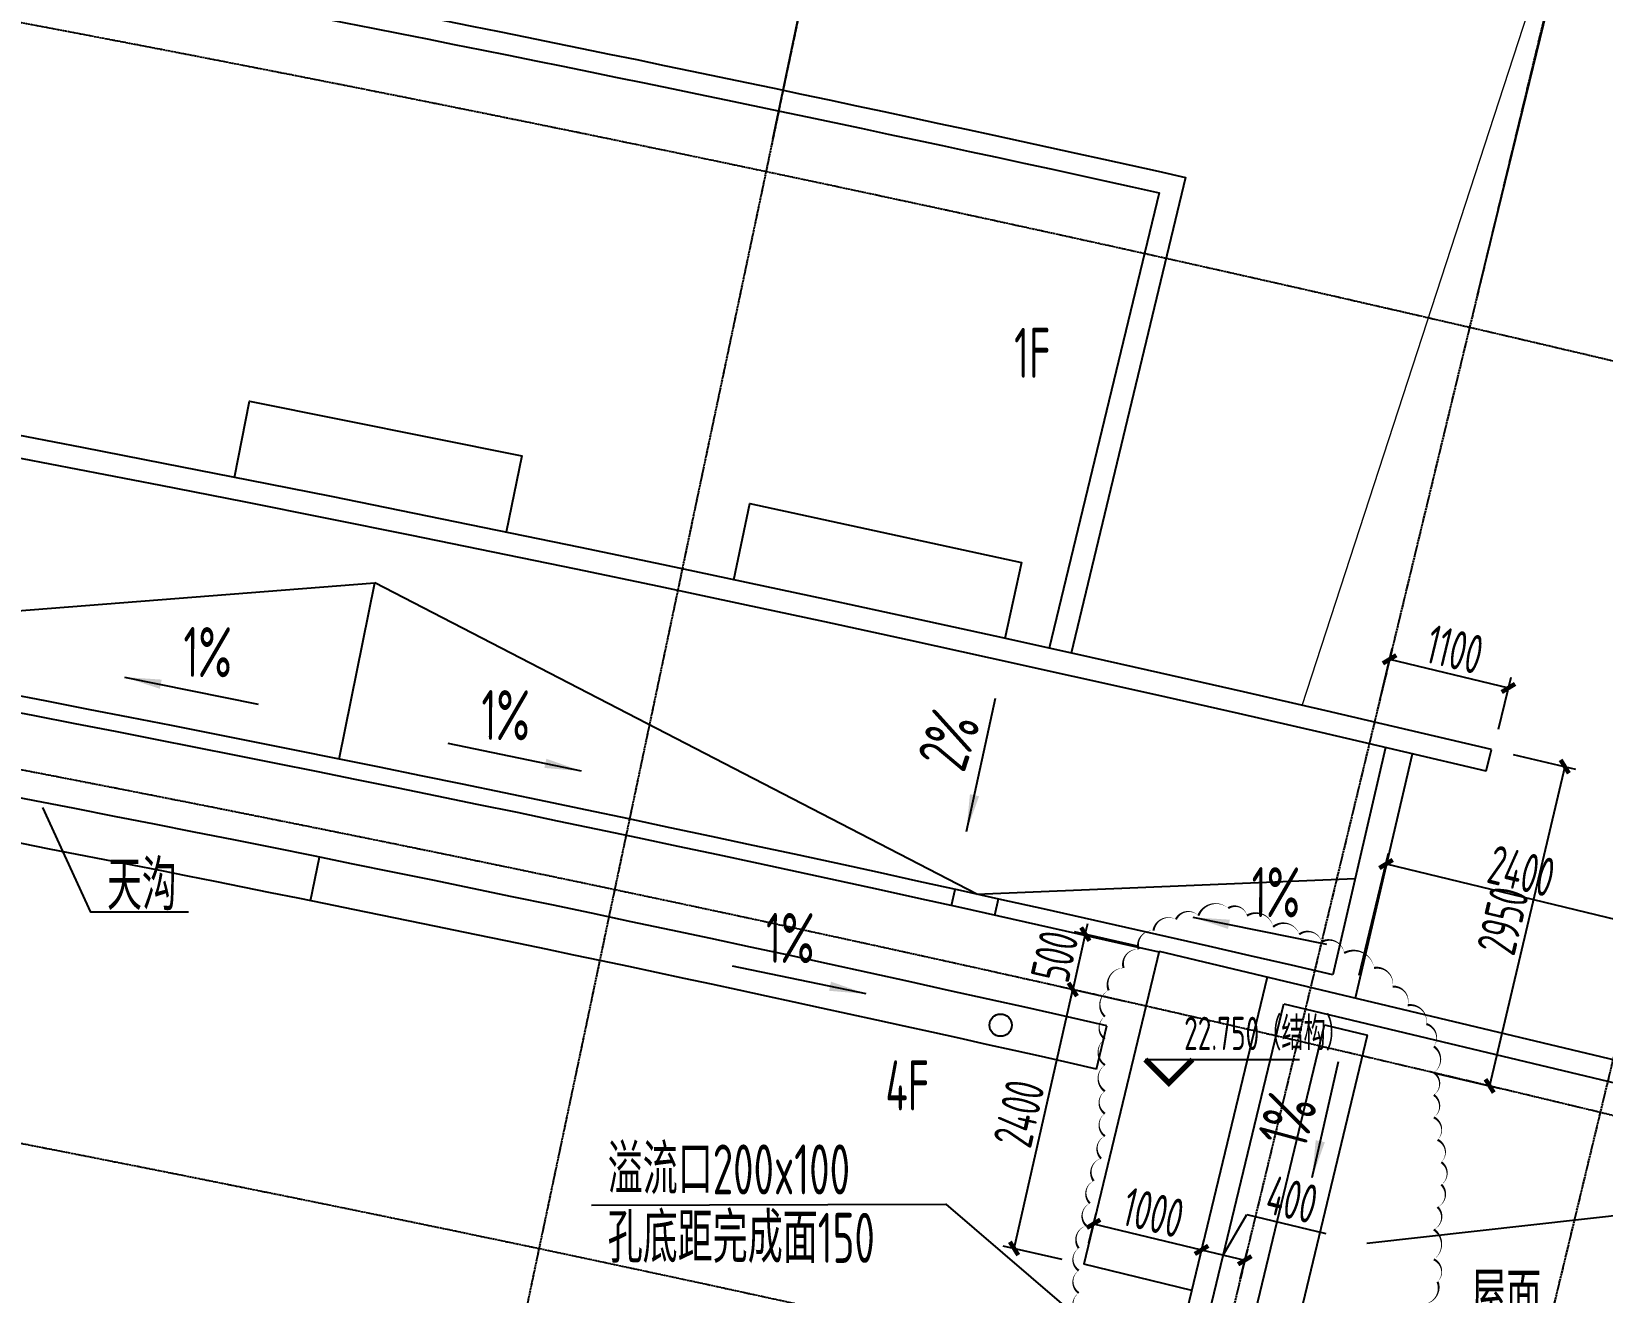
# Model space of a CAD drawing. Header units: millimetres. Extents: x 11677979 to 24947533, y -12764720 to -6308891.
# Drawn here: x 11838820 to 11852957, y -6387915 to -6376572 of the extents above; entities that cross this region are included whole.
import ezdxf
from ezdxf.enums import TextEntityAlignment as Align

# ---------------------------------------------------------------- set-up
doc = ezdxf.new("R2010")
doc.units = ezdxf.units.MM
doc.header["$LTSCALE"] = 10
doc.linetypes.add('A2-RG-AXIS$0$CENTER', pattern=[2, 1.25, -0.25, 0.25, -0.25])
doc.linetypes.add('A2-RG-AXIS$0$DOTE', pattern=[2.42, 2, -0.2, 0.02, -0.2])
for name, color, linetype in [('A2-RB-RF$0$A-DIMS-100', 1, 'Continuous'), ('A2-RG-AXIS$0$A-DIMS-100', 1, 'Continuous'), ('A2-RG-AXIS$0$A-GRID', 1, 'A2-RG-AXIS$0$CENTER'), ('A2-RI-RF$0$$0$AUDIT_D_120618114340-341', 1, 'Continuous'), ('A2-RI-RF$0$$2$A-SYMB', 4, 'Continuous'), ('A2-RI-RF$0$A-HATH', 9, 'Continuous'), ('A2-RI-RF$0$A-ROOF-DRAN', 175, 'Continuous'), ('A2-RI-RF$0$A-ROOF-EDGE', 2, 'Continuous'), ('A2-RI-RF$0$A-SYMB', 4, 'Continuous'), ('A2-RI-RF$0$A-SYMB-AREA', 4, 'Continuous'), ('A2-RI-RF$0$A-SYMB-NAME', 4, 'Continuous')]:
    doc.layers.add(name, color=color, linetype=linetype)
doc.layers.add('A2-RI-RF$0$A-DETL-LLIN', color=3, linetype='Continuous', lineweight=5)
doc.styles.add('A2-RB-RF$0$XD2008', font='hzs.shx', dxfattribs={"width": 0.7, "bigfont": 'hztxt.shx'})
doc.styles.add('A2-RG-AXIS$0$XD2008', font='hzs.shx', dxfattribs={"width": 0.7, "bigfont": 'hztxt.shx'})
doc.styles.add('A2-RI-RF$0$$0$XD2008', font='xd-hzs.shx', dxfattribs={"width": 0.7, "bigfont": 'xd-hztxt.shx'})
doc.styles.add('A2-RI-RF$0$ECADI', font='hzs.shx', dxfattribs={"width": 0.7, "bigfont": 'hztxt.shx'})
doc.dimstyles.new('A2-RB-RF$0$XD100$0', dxfattribs={"dimscale": 100, "dimtxt": 3.5, "dimasz": 1, "dimexe": 1, "dimexo": 2, "dimgap": 0.5, "dimtad": 1, "dimdec": 0, "dimdsep": 46, "dimtxsty": 'A2-RB-RF$0$XD2008', "dimblk1": 'A2-RB-RF$0$_ArchTick', "dimblk2": 'A2-RB-RF$0$_ArchTick', "dimsah": 1, "dimcen": 2.5, "dimclrt": 4, "dimaunit": 1, "dimadec": 0, "dimazin": 0, "dimtfac": 1, "dimtdec": 0, "dimtix": 1, "dimtmove": 1, "dimatfit": 3, "dimfxl": 0, "dimtolj": 1, "dimtzin": 0, "dimarcsym": 0})
doc.dimstyles.new('A2-RG-AXIS$0$XD150', dxfattribs={"dimscale": 300, "dimtxt": 2.5, "dimasz": 1.5, "dimexe": 1, "dimexo": 2, "dimgap": 0.5, "dimtad": 1, "dimdec": 0, "dimdsep": 46, "dimtxsty": 'A2-RG-AXIS$0$XD2008', "dimcen": 2.5, "dimclrt": 4, "dimaunit": 1, "dimadec": 3, "dimazin": 0, "dimtfac": 1, "dimtdec": 0, "dimtmove": 2, "dimatfit": 3, "dimfxl": 0, "dimtolj": 1, "dimtzin": 0, "dimarcsym": 0})
doc.dimstyles.new('A2-RG-AXIS$0$XD150$0', dxfattribs={"dimscale": 150, "dimtxt": 2.5, "dimasz": 1, "dimexe": 1, "dimexo": 2, "dimgap": 0.5, "dimtad": 1, "dimdec": 0, "dimdsep": 46, "dimtxsty": 'A2-RG-AXIS$0$XD2008', "dimblk": 'A2-RG-AXIS$0$_ArchTick', "dimcen": 2.5, "dimclrt": 4, "dimaunit": 1, "dimadec": 0, "dimazin": 0, "dimtfac": 1, "dimtdec": 0, "dimtmove": 2, "dimatfit": 3, "dimfxl": 0, "dimtolj": 1, "dimtzin": 0, "dimarcsym": 0})

# ---------------------------------------------------------------- blocks, each defined once
blk = doc.blocks.new('A2-RG-AXIS$0$_ArchTick')
at = {"color": 0, "linetype": 'ByBlock', "const_width": 0.4}
blk.add_lwpolyline([(-0.5, -0.5), (0.5, 0.5)], dxfattribs=at)
blk = doc.blocks.new('*D519')
at = {"layer": 'A2-RG-AXIS$0$A-DIMS-100', "color": 0, "lineweight": -2, "ltscale": 3, "transparency": 16777216}
for p, q in [((11845491, -6377540), (11846904, -6370837)), ((11854556, -6379588), (11856161, -6372928))]:
    blk.add_line(p, q, dxfattribs=at)
blk.add_arc((11778731, -6694179), 330300, 76.44866, 78.09408, dxfattribs=at)
at = {"layer": 'Defpoints', "color": 0, "ltscale": 3, "transparency": 16777216}
for p in [(11853048, -6372348), (11845429, -6377834), (11854485, -6379879), (11778731, -6694179)]:
    blk.add_point(p, dxfattribs=at)
at = {"layer": 'A2-RG-AXIS$0$A-DIMS-100', "color": 0, "lineweight": -2, "ltscale": 3, "transparency": 16777216, "xscale": 150, "yscale": 150, "zscale": 150}
for p, rotation in [((11846873, -6370984), 168.0940794046412), ((11856125, -6373074), 346.4486609929079)]:
    blk.add_blockref('A2-RG-AXIS$0$_ArchTick', p, dxfattribs=dict(at, rotation=rotation))
at = {"layer": 'A2-RG-AXIS$0$A-DIMS-100', "color": 4, "ltscale": 3, "transparency": 16777216, "insert": (11851573, -6371705), "char_height": 375, "attachment_point": 5, "rotation": 347.2714, "style": 'A2-RG-AXIS$0$XD2008'}
blk.add_mtext('\\A1;1°38\'44"', dxfattribs=at)
blk = doc.blocks.new('*D555')
at = {"layer": 'A2-RG-AXIS$0$A-DIMS-100', "color": 0, "lineweight": -2, "ltscale": 3, "transparency": 16777216}
for p, q in [((11851831, -6378944), (11853033, -6374018)), ((11855717, -6374827), (11852997, -6374164)), ((11854556, -6379588), (11855753, -6374682))]:
    blk.add_line(p, q, dxfattribs=at)
at = {"layer": 'Defpoints', "color": 0, "ltscale": 3, "transparency": 16777216}
for p in [(11852997, -6374164), (11851760, -6379235), (11854485, -6379879)]:
    blk.add_point(p, dxfattribs=at)
at = {"layer": 'A2-RG-AXIS$0$A-DIMS-100', "color": 0, "lineweight": -2, "ltscale": 3, "transparency": 16777216, "xscale": 150, "yscale": 150, "zscale": 150}
for p, rotation in [((11852997, -6374164), 166.2935912210491), ((11855717, -6374827), 346.2935912210492)]:
    blk.add_blockref('A2-RG-AXIS$0$_ArchTick', p, dxfattribs=dict(at, rotation=rotation))
at = {"layer": 'A2-RG-AXIS$0$A-DIMS-100', "color": 4, "ltscale": 3, "transparency": 16777216, "insert": (11854419, -6374241), "char_height": 375, "attachment_point": 5, "rotation": 346.2936, "style": 'A2-RG-AXIS$0$XD2008'}
blk.add_mtext('\\A1;2800', dxfattribs=at)
blk = doc.blocks.new('*D556')
at = {"layer": 'A2-RG-AXIS$0$A-DIMS-100', "color": 0, "lineweight": -2, "ltscale": 3, "transparency": 16777216}
for p, q in [((11836372, -6375754), (11837592, -6369013)), ((11845491, -6377540), (11846904, -6370837))]:
    blk.add_line(p, q, dxfattribs=at)
blk.add_arc((11778731, -6694179), 330300, 78.09408, 79.7395, dxfattribs=at)
at = {"layer": 'Defpoints', "color": 0, "ltscale": 3, "transparency": 16777216}
for p in [(11843776, -6370347), (11836318, -6376049), (11845429, -6377834), (11778731, -6694179)]:
    blk.add_point(p, dxfattribs=at)
at = {"layer": 'A2-RG-AXIS$0$A-DIMS-100', "color": 0, "lineweight": -2, "ltscale": 3, "transparency": 16777216, "xscale": 150, "yscale": 150, "zscale": 150}
for p, rotation in [((11837565, -6369161), 169.739497816377), ((11846873, -6370984), 348.0940794046441)]:
    blk.add_blockref('A2-RG-AXIS$0$_ArchTick', p, dxfattribs=dict(at, rotation=rotation))
at = {"layer": 'A2-RG-AXIS$0$A-DIMS-100', "color": 4, "ltscale": 3, "transparency": 16777216, "insert": (11842283, -6369746), "char_height": 375, "attachment_point": 5, "rotation": 348.9168, "style": 'A2-RG-AXIS$0$XD2008'}
blk.add_mtext('\\A1;1°38\'44"', dxfattribs=at)
blk = doc.blocks.new('A2-RI-RF$0$5erhfh')
at = {"layer": 'A2-RI-RF$0$A-SYMB-AREA', "style": 'A2-RI-RF$0$ECADI', "width": 0.7}
blk.add_attdef('340M2', text='', height=2.5, dxfattribs=at).set_placement((0, 1.25), align=Align.MIDDLE_LEFT)
at = {"layer": 'A2-RI-RF$0$A-SYMB-NAME', "style": 'A2-RI-RF$0$ECADI', "width": 0.7}
blk.add_attdef('CHINESENAME', (-12.29, 3.09), '', height=4.5, dxfattribs=at)
blk = doc.blocks.new('A2-RI-RF$0$$2$ECADI-TAG-HGHT（国标）')
at = {"color": 1}
blk.add_line((-2.12, 2.12), (11.77, 2.12), dxfattribs=at)
at = {"color": 1, "const_width": 0.5}
blk.add_lwpolyline([(-2.12, 2.12), (0, 0), (2.12, 2.12)], dxfattribs=at)
at = {"style": 'A2-RI-RF$0$$0$XD2008', "width": 0.7}
blk.add_attdef('FL', text='', height=3, dxfattribs=at).set_placement((-2.69, 2.97), align=Align.RIGHT)
for tag, p in [('F.F.L.', (2.28, 2.97)), ('T.O.S.', (2.28, -1.1))]:
    blk.add_attdef(tag, p, '', height=3, dxfattribs=at)
blk = doc.blocks.new('A2-RB-RF$0$_ArchTick')
at = {"color": 0, "linetype": 'ByBlock', "const_width": 0.4}
blk.add_lwpolyline([(-0.5, -0.5), (0.5, 0.5)], dxfattribs=at)
blk = doc.blocks.new('*D700')
at = {"layer": 'A2-RB-RF$0$A-DIMS-100', "color": 0, "lineweight": -2, "transparency": 16777216}
for p, q in [((11850768, -6385061), (11851032, -6383963)), ((11851009, -6384060), (11853342, -6384623)), ((11853101, -6385623), (11853366, -6384526))]:
    blk.add_line(p, q, dxfattribs=at)
at = {"layer": 'Defpoints', "color": 0, "transparency": 16777216}
for p in [(11853342, -6384623), (11850721, -6385255), (11853054, -6385818)]:
    blk.add_point(p, dxfattribs=at)
at = {"layer": 'A2-RB-RF$0$A-DIMS-100', "color": 0, "lineweight": -2, "transparency": 16777216, "xscale": 100, "yscale": 100, "zscale": 100}
for p, rotation in [((11851009, -6384060), 166.4420341901663), ((11853342, -6384623), 346.4420341901663)]:
    blk.add_blockref('A2-RB-RF$0$_ArchTick', p, dxfattribs=dict(at, rotation=rotation))
at = {"layer": 'A2-RB-RF$0$A-DIMS-100', "color": 4, "transparency": 16777216, "insert": (11852228, -6384123), "char_height": 350, "attachment_point": 5, "rotation": 346.442, "style": 'A2-RB-RF$0$XD2008'}
blk.add_mtext('\\A1;2400', dxfattribs=at)
blk = doc.blocks.new('*D705')
at = {"layer": 'A2-RB-RF$0$A-DIMS-100', "color": 0, "lineweight": -2, "transparency": 16777216}
for p, q in [((11850952, -6382589), (11851064, -6382122)), ((11851041, -6382219), (11852110, -6382477)), ((11852021, -6382847), (11852134, -6382380))]:
    blk.add_line(p, q, dxfattribs=at)
at = {"layer": 'Defpoints', "color": 0, "transparency": 16777216}
for p in [(11852110, -6382477), (11850905, -6382783), (11851974, -6383041)]:
    blk.add_point(p, dxfattribs=at)
at = {"layer": 'A2-RB-RF$0$A-DIMS-100', "color": 0, "lineweight": -2, "transparency": 16777216, "xscale": 100, "yscale": 100, "zscale": 100}
for p, rotation in [((11851041, -6382219), 166.448662266841), ((11852110, -6382477), 346.448662266841)]:
    blk.add_blockref('A2-RB-RF$0$_ArchTick', p, dxfattribs=dict(at, rotation=rotation))
at = {"layer": 'A2-RB-RF$0$A-DIMS-100', "color": 4, "transparency": 16777216, "insert": (11851628, -6382130), "char_height": 350, "attachment_point": 5, "rotation": 346.4487, "style": 'A2-RB-RF$0$XD2008'}
blk.add_mtext('\\A1;1100', dxfattribs=at)
blk = doc.blocks.new('*D710')
at = {"layer": 'A2-RB-RF$0$A-DIMS-100', "color": 0, "lineweight": -2, "transparency": 16777216}
for p, q in [((11852152, -6383075), (11852714, -6383207)), ((11852617, -6383184), (11851941, -6386056)), ((11851476, -6385947), (11852038, -6386079))]:
    blk.add_line(p, q, dxfattribs=at)
at = {"layer": 'Defpoints', "color": 0, "transparency": 16777216}
for p in [(11851957, -6383029), (11851281, -6385901), (11851941, -6386056)]:
    blk.add_point(p, dxfattribs=at)
at = {"layer": 'A2-RB-RF$0$A-DIMS-100', "color": 0, "lineweight": -2, "transparency": 16777216, "xscale": 100, "yscale": 100, "zscale": 100}
for p, rotation in [((11852617, -6383184), 76.75688279214856), ((11851941, -6386056), 256.7568827921485)]:
    blk.add_blockref('A2-RB-RF$0$_ArchTick', p, dxfattribs=dict(at, rotation=rotation))
at = {"layer": 'A2-RB-RF$0$A-DIMS-100', "color": 4, "transparency": 16777216, "insert": (11852060, -6384569), "char_height": 350, "attachment_point": 5, "rotation": 76.7569, "style": 'A2-RB-RF$0$XD2008'}
blk.add_mtext('\\A1;2950', dxfattribs=at)
blk = doc.blocks.new('*D694')
at = {"layer": 'A2-RB-RF$0$A-DIMS-100', "color": 0, "lineweight": -2, "transparency": 16777216}
for p, q in [((11848336, -6387466), (11848401, -6387199)), ((11848377, -6387296), (11849349, -6387531)), ((11849309, -6387700), (11849373, -6387433))]:
    blk.add_line(p, q, dxfattribs=at)
at = {"layer": 'Defpoints', "color": 0, "transparency": 16777216}
for p in [(11849349, -6387531), (11848289, -6387660), (11849262, -6387895)]:
    blk.add_point(p, dxfattribs=at)
at = {"layer": 'A2-RB-RF$0$A-DIMS-100', "color": 0, "lineweight": -2, "transparency": 16777216, "xscale": 100, "yscale": 100, "zscale": 100}
for p, rotation in [((11848377, -6387296), 166.4486634031022), ((11849349, -6387531), 346.4486634031021)]:
    blk.add_blockref('A2-RB-RF$0$_ArchTick', p, dxfattribs=dict(at, rotation=rotation))
at = {"layer": 'A2-RB-RF$0$A-DIMS-100', "color": 4, "transparency": 16777216, "insert": (11848916, -6387195), "char_height": 350, "attachment_point": 5, "rotation": 346.4487, "style": 'A2-RB-RF$0$XD2008'}
blk.add_mtext('\\A1;1000', dxfattribs=at)
blk = doc.blocks.new('*D695')
at = {"layer": 'A2-RB-RF$0$A-DIMS-100', "color": 0, "lineweight": -2, "transparency": 16777216}
for p, q in [((11849544, -6387577), (11849756, -6387211)), ((11849756, -6387211), (11850466, -6387383)), ((11849309, -6387700), (11849373, -6387433)), ((11849349, -6387531), (11849738, -6387624)), ((11849697, -6387794), (11849762, -6387527))]:
    blk.add_line(p, q, dxfattribs=at)
at = {"layer": 'Defpoints', "color": 0, "transparency": 16777216}
for p in [(11849738, -6387624), (11849262, -6387895), (11849651, -6387989)]:
    blk.add_point(p, dxfattribs=at)
at = {"layer": 'A2-RB-RF$0$A-DIMS-100', "color": 0, "lineweight": -2, "transparency": 16777216, "xscale": 100, "yscale": 100, "zscale": 100}
for p, rotation in [((11849349, -6387531), 166.4486634029456), ((11849738, -6387624), 346.4486634029456)]:
    blk.add_blockref('A2-RB-RF$0$_ArchTick', p, dxfattribs=dict(at, rotation=rotation))
at = {"layer": 'A2-RB-RF$0$A-DIMS-100', "color": 4, "transparency": 16777216, "insert": (11850163, -6387078), "char_height": 350, "attachment_point": 5, "rotation": 346.4487, "style": 'A2-RB-RF$0$XD2008'}
blk.add_mtext('\\A1;400', dxfattribs=at)
blk = doc.blocks.new('*D696')
at = {"layer": 'A2-RB-RF$0$A-DIMS-100', "color": 0, "lineweight": -2, "transparency": 16777216}
for p, q in [((11847662, -6387518), (11848190, -6385189)), ((11848623, -6385287), (11848093, -6385167)), ((11848094, -6387616), (11847564, -6387496))]:
    blk.add_line(p, q, dxfattribs=at)
at = {"layer": 'Defpoints', "color": 0, "transparency": 16777216}
for p in [(11848190, -6385189), (11848818, -6385331), (11848289, -6387660)]:
    blk.add_point(p, dxfattribs=at)
at = {"layer": 'A2-RB-RF$0$A-DIMS-100', "color": 0, "lineweight": -2, "transparency": 16777216, "xscale": 100, "yscale": 100, "zscale": 100}
for p, rotation in [((11848190, -6385189), 77.21430247641908), ((11847662, -6387518), 257.2143024764191)]:
    blk.add_blockref('A2-RB-RF$0$_ArchTick', p, dxfattribs=dict(at, rotation=rotation))
at = {"layer": 'A2-RB-RF$0$A-DIMS-100', "color": 4, "transparency": 16777216, "insert": (11847706, -6386304), "char_height": 350, "attachment_point": 5, "rotation": 77.2143, "style": 'A2-RB-RF$0$XD2008'}
blk.add_mtext('\\A1;2400', dxfattribs=at)
blk = doc.blocks.new('*D697')
at = {"layer": 'A2-RB-RF$0$A-DIMS-100', "color": 0, "lineweight": -2, "transparency": 16777216}
for p, q in [((11848774, -6384798), (11848206, -6384669)), ((11848303, -6384691), (11848325, -6384594)), ((11848303, -6384691), (11848190, -6385189)), ((11848661, -6385296), (11848093, -6385167)), ((11848190, -6385189), (11848168, -6385286))]:
    blk.add_line(p, q, dxfattribs=at)
at = {"layer": 'Defpoints', "color": 0, "transparency": 16777216}
for p in [(11848969, -6384843), (11848190, -6385189), (11848856, -6385340)]:
    blk.add_point(p, dxfattribs=at)
at = {"layer": 'A2-RB-RF$0$A-DIMS-100', "color": 0, "lineweight": -2, "transparency": 16777216, "xscale": 100, "yscale": 100, "zscale": 100}
for p, rotation in [((11848303, -6384691), 257.2073064762085), ((11848190, -6385189), 77.20730647620854)]:
    blk.add_blockref('A2-RB-RF$0$_ArchTick', p, dxfattribs=dict(at, rotation=rotation))
at = {"layer": 'A2-RB-RF$0$A-DIMS-100', "color": 4, "transparency": 16777216, "insert": (11848027, -6384890), "char_height": 350, "attachment_point": 5, "rotation": 77.2073, "style": 'A2-RB-RF$0$XD2008'}
blk.add_mtext('\\A1;500', dxfattribs=at)
blk = doc.blocks.new('A2-RG-AXIS')
at = {"layer": 'A2-RG-AXIS$0$A-GRID', "linetype": 'A2-RG-AXIS$0$DOTE'}
for p, q in [((11846048.1, -6374898.2), (11837754.6, -6414233.4)), ((11852463.3, -6376318.4), (11846488, -6401109.5)), ((11845769.4, -6416040.8), (11855178.4, -6377003.5))]:
    blk.add_line(p, q, dxfattribs=at)
for radius in [323300, 316700, 313400, 308700]:
    blk.add_arc((11778730.7, -6694178.7), radius, 75.589285, 95.407644, dxfattribs=at)
at = {"layer": 'A2-RG-AXIS$0$A-DIMS-100', "ltscale": 3}
for base, p2, picture, middle in [((11843776.4, -6370346.8), (11836318.2, -6376048.9), '*D556', (11842283.1, -6369746.5)), ((11853048.1, -6372348), (11854485.2, -6379879.3), '*D519', (11851572.6, -6371705.1))]:
    dim = blk.add_angular_dim_3p(base=base, center=(11778730.7, -6694178.7), p1=(11845429.2, -6377833.7), p2=p2, dimstyle='A2-RG-AXIS$0$XD150', override={"dimscale": 150, "dimasz": 1, "dimblk": 'A2-RG-AXIS$0$_ArchTick', "dimadec": 4}, dxfattribs=at)
    dim.commit()
    dim.dimension.update_dxf_attribs({"geometry": picture, "text_midpoint": middle})
dim = blk.add_linear_dim(base=(11852997.1, -6374163.9), p1=(11854485.2, -6379879.3), p2=(11851760.3, -6379235), angle=166.29359, dimstyle='A2-RG-AXIS$0$XD150$0', dxfattribs=at)
dim.commit()
dim.dimension.update_dxf_attribs({"geometry": '*D555', "text_midpoint": (11854419.4, -6374240.6)})
blk = doc.blocks.new('A2-RI-RF')
at = {"layer": 'A2-RI-RF$0$$0$AUDIT_D_120618114340-341'}
for p, q in [((11839657.6, -6382379.3), (11840860.9, -6382621.9)), ((11847232.9, -6383766.3), (11847495.6, -6382567.2)), ((11843770.5, -6383224.5), (11842568.6, -6382975)), ((11849269.1, -6384538.9), (11850472.3, -6384781.5)), ((11846331.4, -6385228.9), (11845129.5, -6384979.4)), ((11850345.6, -6386878.3), (11850581.8, -6385836.8))]:
    blk.add_line(p, q, dxfattribs=at)
at = {"layer": 'A2-RI-RF$0$$0$AUDIT_D_120618114340-341', "extrusion": (0, 0, -1)}
for points in [[(-11839992.3, -6382401.8), (-11839976.2, -6382484.4), (-11839653.7, -6382378.6)], [(-11843453.8, -6383113.8), (-11843436.2, -6383196.1), (-11843774.3, -6383225.4)], [(-11847347.1, -6383450.9), (-11847265, -6383432.3), (-11847231.9, -6383770.1)], [(-11849603.8, -6384561.5), (-11849587.6, -6384644), (-11849265.2, -6384538.2)], [(-11846014.7, -6385118.2), (-11845997.1, -6385200.4), (-11846335.2, -6385229.7)], [(-11850376.2, -6386544.3), (-11850458.3, -6386562.4), (-11850344.8, -6386882.2)]]:
    blk.add_solid(points, dxfattribs=at)
at = {"layer": 'A2-RI-RF$0$A-DETL-LLIN'}
blk.add_line((11850253.5, -6382633.2), (11857261, -6361134.3), dxfattribs=at)
at = {"layer": 'A2-RI-RF$0$A-HATH'}
for p, q in [((11835831, -6382008.1), (11841910, -6381532.7)), ((11841589.9, -6383116.7), (11841910, -6381532.7)), ((11847327.3, -6384331.3), (11841910, -6381532.7)), ((11847327.3, -6384331.3), (11850730.2, -6384191.4)), ((11847099.6, -6384434.7), (11847132.1, -6384288.2)), ((11847490.2, -6384521.2), (11847522.6, -6384374.6))]:
    blk.add_line(p, q, dxfattribs=at)
at = {"layer": 'A2-RI-RF$0$A-ROOF-DRAN'}
for p, q in [((11841332.3, -6384390.7), (11841411.8, -6383998.6)), ((11848404.2, -6385904.2), (11848498, -6385515.3)), ((11848603.3, -6393186.8), (11850454.5, -6385506.6)), ((11850454.5, -6385506.6), (11850843.5, -6385599.7)), ((11848992.4, -6393279.6), (11850843.5, -6385599.7))]:
    blk.add_line(p, q, dxfattribs=at)
blk.add_circle((11847540.5, -6385509.6), 100, dxfattribs=at)
for radius, start, end in [(316450, 77.263451, 85.722076), (316050, 77.264483, 83.142622)]:
    blk.add_arc((11778730.7, -6694178.7), radius, start, end, dxfattribs=at)
at = {"layer": 'A2-RI-RF$0$A-ROOF-EDGE'}
for p, q in [((11851004.4, -6383011.8), (11850528.8, -6385057.6)), ((11850735, -6385265.2), (11851247.8, -6383068.5)), ((11851911.4, -6383223.9), (11851957.2, -6383029.2)), ((11848968.7, -6384842.6), (11848289.5, -6387660.5)), ((11848968.7, -6384842.6), (11855142.9, -6386319.9)), ((11847926, -6393436.4), (11849941.2, -6385075.3)), ((11850088.9, -6385316.3), (11854901.5, -6386467.8)), ((11849261.6, -6387894.8), (11848289.5, -6387660.5))]:
    blk.add_line(p, q, dxfattribs=at)
for points in [[(11805527.6, -6374951.5), (11805733, -6371757.5, -0.0063108), (11817296.7, -6372934.6), (11817357.2, -6372439.1, -0.0248177), (11849205.5, -6377885), (11848174.4, -6382163.2)], [(11805726.9, -6374968.3), (11805919.4, -6371974.9, -0.0063073), (11817471.1, -6373155.9), (11817531.5, -6372661.6, -0.0240613), (11848966.7, -6378022.2), (11847979.1, -6382119.8)]]:
    blk.add_lwpolyline(points, format="xyb", dxfattribs=at)
for points in [[(11840646.6, -6380582.6), (11840782.4, -6379896.1), (11843233.2, -6380389.9), (11843092.5, -6381075.4)], [(11845140, -6381503.3), (11845285.6, -6380818.8), (11847729.5, -6381347.9), (11847579, -6382031.3)], [(11852980.8, -6394436.5), (11848167.4, -6393288.4), (11850088.9, -6385316.3)]]:
    blk.add_lwpolyline(points, dxfattribs=at)
for centre, radius, start, end in [((11778730.7, -6694178.7), 319650, 76.756883, 94.239677), ((11778730.7, -6694178.7), 319450, 76.756883, 94.239677), ((11778729.8, -6694178.8), 317350, 76.923875, 85.741033), ((11778729.8, -6694178.8), 317200, 77.207179, 85.740758)]:
    blk.add_arc(centre, radius, start, end, dxfattribs=at)
at = {"layer": 'A2-RI-RF$0$A-SYMB'}
for points in [[(11840233.5, -6384493.9), (11839354.4, -6384492.1), (11838922, -6383552.6)], [(11843860.4, -6387127.8), (11847046.6, -6387120.1), (11849107.3, -6388889.1)]]:
    blk.add_lwpolyline(points, dxfattribs=at)
at = {"layer": 'Defpoints', "color": 6}
blk.add_line((11850835.2, -6387469.9), (11870130.2, -6385311.1), dxfattribs=at)
for points in [[(11849589.2, -6384457.5, 0, 20, 0.5205671), (11849320.2, -6384524.7, 0, 20, 0.5205671), (11849320.2, -6384524.7, 0, 20, 0.5205671), (11849118.4, -6384558.3, 0, 20, 0.5205671), (11849118.4, -6384558.3, 0, 20, 0.5205671), (11848916.6, -6384659.1, 0, 20, 0.5205671), (11848916.6, -6384659.1, 0, 20, 0.5205671), (11848782.1, -6384827.1, 0, 20, 0.5205671), (11848782.1, -6384827.1, 0, 20, 0.5205671), (11848647.6, -6384995.1, 0, 20, 0.5205671), (11848647.6, -6384995.1, 0, 20, 0.5205671), (11848513.1, -6385196.7, 0, 20, 0.5205671), (11848513.1, -6385196.7, 0, 20, 0.5205671), (11848479.4, -6385431.9, 0, 20, 0.5205671), (11848479.4, -6385431.9, 0, 20, 0.5205671), (11848479.4, -6385633.5, 0, 20, 0.5205671), (11848479.4, -6385633.5, 0, 20, 0.5205671), (11848479.4, -6385868.7, 0, 20, 0.5205671), (11848479.4, -6385868.7, 0, 20, 0.5205671), (11848479.4, -6386103.9, 0, 20, 0.5205671), (11848479.4, -6386103.9, 0, 20, 0.5205671), (11848479.4, -6386305.5, 0, 20, 0.5205671), (11848479.4, -6386305.5, 0, 20, 0.5205671), (11848479.4, -6386507.1, 0, 20, 0.5205671), (11848479.4, -6386507.1, 0, 20, 0.5205671), (11848445.8, -6386708.7, 0, 20, 0.5205671), (11848445.8, -6386708.7, 0, 20, 0.5205671), (11848378.6, -6386910.3, 0, 20, 0.5205671), (11848378.6, -6386910.3, 0, 20, 0.5205671), (11848344.9, -6387111.9, 0, 20, 0.5205671), (11848344.9, -6387111.9, 0, 20, 0.5205671), (11848311.3, -6387313.5, 0, 20, 0.5205671), (11848311.3, -6387313.5, 0, 20, 0.5205671), (11848244, -6387515.1, 0, 20, 0.5205671), (11848244, -6387515.1, 0, 20, 0.5205671), (11848244, -6387716.7, 0, 20, 0.5205671), (11848244, -6387716.7, 0, 20, 0.5205671), (11848244, -6387918.3, 0, 20, 0.5205671), (11848244, -6387918.3, 0, 20, 0.5205671), (11848244, -6388119.9, 0, 20, 0.5205671)], [(11851338, -6388019.1, 0, 20, 0.5205671), (11851472.5, -6387817.5, 0, 20, 0.5205671), (11851472.5, -6387817.5, 0, 20, 0.5205671), (11851438.9, -6387615.9, 0, 20, 0.5205671), (11851438.9, -6387615.9, 0, 20, 0.5205671), (11851438.9, -6387347.1, 0, 20, 0.5205671), (11851438.9, -6387347.1, 0, 20, 0.5205671), (11851472.5, -6387145.5, 0, 20, 0.5205671), (11851472.5, -6387145.5, 0, 20, 0.5205671), (11851506.2, -6386943.9, 0, 20, 0.5205671), (11851506.2, -6386943.9, 0, 20, 0.5205671), (11851506.2, -6386742.3, 0, 20, 0.5205671), (11851506.2, -6386742.3, 0, 20, 0.5205671), (11851472.5, -6386540.7, 0, 20, 0.5205671), (11851472.5, -6386540.7, 0, 20, 0.5205671), (11851438.9, -6386339.1, 0, 20, 0.5205671), (11851438.9, -6386339.1, 0, 20, 0.5205671), (11851438.9, -6386137.5, 0, 20, 0.5205671), (11851438.9, -6386137.5, 0, 20, 0.5205671), (11851438.9, -6385935.9, 0, 20, 0.5205671), (11851438.9, -6385935.9, 0, 20, 0.5205671), (11851438.9, -6385700.7, 0, 20, 0.5205671), (11851438.9, -6385700.7, 0, 20, 0.5205671), (11851371.6, -6385499.1, 0, 20, 0.5205671), (11851371.6, -6385499.1, 0, 20, 0.5205671), (11851203.5, -6385331.1, 0, 20, 0.5205671), (11851203.5, -6385331.1, 0, 20, 0.5205671), (11851069, -6385163.1, 0, 20, 0.5205671), (11851069, -6385163.1, 0, 20, 0.5205671), (11850900.8, -6384995.1, 0, 20, 0.5205671), (11850900.8, -6384995.1, 0, 20, 0.5205671), (11850631.8, -6384860.7, 0, 20, 0.5205671), (11850631.8, -6384860.7, 0, 20, 0.5205671), (11850430, -6384759.9, 0, 20, 0.5205671), (11850430, -6384759.9, 0, 20, 0.5205671), (11850228.2, -6384692.7, 0, 20, 0.5205671), (11850228.2, -6384692.7, 0, 20, 0.5205671), (11849992.8, -6384625.5, 0, 20, 0.5205671), (11849992.8, -6384625.5, 0, 20, 0.5205671), (11849757.4, -6384524.7, 0, 20, 0.5205671), (11849757.4, -6384524.7, 0, 20, 0.5205671), (11849589.2, -6384457.5, 0, 0, 0)]]:
    blk.add_lwpolyline(points, format="xyseb", dxfattribs=at)
ref = blk.add_blockref('A2-RI-RF$0$5erhfh', (11848547.8, -6382322.4), dxfattribs=dict(xscale=100, yscale=100, zscale=100))
ref.add_attrib('CHINESENAME', '1F', (11847662.5, -6379688), dxfattribs={"layer": 'A2-RI-RF$0$A-SYMB-NAME', "height": 450, "style": 'A2-RI-RF$0$ECADI', "width": 0.7})
ref = blk.add_blockref('A2-RI-RF$0$5erhfh', (11840719.1, -6382732), dxfattribs=dict(xscale=99.99999999968374, yscale=99.99999999968374, zscale=99.99999999968374, rotation=359.5617199320547))
ref.add_attrib('CHINESENAME', '1%%%', (11840186.6, -6382377.6), dxfattribs={"layer": 'A2-RI-RF$0$A-SYMB-NAME', "height": 450, "rotation": 359.56172, "style": 'A2-RI-RF$0$ECADI', "width": 0.7})
ref = blk.add_blockref('A2-RI-RF$0$5erhfh', (11843400.1, -6383298.8), dxfattribs=dict(xscale=99.99999999968374, yscale=99.99999999968374, zscale=99.99999999968374, rotation=359.5617199320547))
ref.add_attrib('CHINESENAME', '1%%%', (11842867.7, -6382944.5), dxfattribs={"layer": 'A2-RI-RF$0$A-SYMB-NAME', "height": 450, "rotation": 359.56172, "style": 'A2-RI-RF$0$ECADI', "width": 0.7})
ref = blk.add_blockref('A2-RI-RF$0$5erhfh', (11847712.6, -6382848.9), dxfattribs=dict(xscale=99.99999999968375, yscale=99.99999999968375, zscale=99.99999999968375, rotation=71.79757684366345))
ref.add_attrib('CHINESENAME', '2%%%', (11847212.7, -6383247.9), dxfattribs={"layer": 'A2-RI-RF$0$A-SYMB-NAME', "height": 450, "rotation": 71.79758, "style": 'A2-RI-RF$0$ECADI', "width": 0.7})
ref = blk.add_blockref('A2-RI-RF$0$5erhfh', (11840728.8, -6384784.2), dxfattribs=dict(xscale=100, yscale=100, zscale=100))
ref.add_attrib('CHINESENAME', '天沟', (11839499.6, -6384475.4), dxfattribs={"layer": 'A2-RI-RF$0$A-SYMB-NAME', "height": 450, "style": 'A2-RI-RF$0$ECADI', "width": 0.7})
ref = blk.add_blockref('A2-RI-RF$0$5erhfh', (11850330.6, -6384891.6), dxfattribs=dict(xscale=99.99999999968374, yscale=99.99999999968374, zscale=99.99999999968374, rotation=359.5617199320547))
ref.add_attrib('CHINESENAME', '1%%%', (11849798.1, -6384537.2), dxfattribs={"layer": 'A2-RI-RF$0$A-SYMB-NAME', "height": 450, "rotation": 359.56172, "style": 'A2-RI-RF$0$ECADI', "width": 0.7})
ref = blk.add_blockref('A2-RI-RF$0$5erhfh', (11845961, -6385303.2), dxfattribs=dict(xscale=99.99999999968374, yscale=99.99999999968374, zscale=99.99999999968374, rotation=359.5617199320547))
ref.add_attrib('CHINESENAME', '1%%%', (11845428.5, -6384948.9), dxfattribs={"layer": 'A2-RI-RF$0$A-SYMB-NAME', "height": 450, "rotation": 359.56172, "style": 'A2-RI-RF$0$ECADI', "width": 0.7})
ref = blk.add_blockref('A2-RI-RF$0$5erhfh', (11847389.3, -6388911.3), dxfattribs=dict(xscale=100, yscale=100, zscale=100))
ref.add_attrib('CHINESENAME', '4F', (11846504, -6386276.9), dxfattribs={"layer": 'A2-RI-RF$0$A-SYMB-NAME', "height": 450, "style": 'A2-RI-RF$0$ECADI', "width": 0.7})
ref = blk.add_blockref('A2-RI-RF$0$5erhfh', (11850760.4, -6386210.8), dxfattribs=dict(xscale=99.99999999968372, yscale=99.99999999968372, zscale=99.99999999968372, rotation=74.74490547560426))
ref.add_attrib('CHINESENAME', '1%%%', (11850281.7, -6386635), dxfattribs={"layer": 'A2-RI-RF$0$A-SYMB-NAME', "height": 450, "rotation": 74.74491, "style": 'A2-RI-RF$0$ECADI', "width": 0.7})
ref = blk.add_blockref('A2-RI-RF$0$5erhfh', (11845234.8, -6387340.9), dxfattribs=dict(xscale=100, yscale=100, zscale=100))
ref.add_attrib('CHINESENAME', '溢流口200x100', (11844005.6, -6387032.2), dxfattribs={"layer": 'A2-RI-RF$0$A-SYMB-NAME', "height": 450, "style": 'A2-RI-RF$0$ECADI', "width": 0.7})
ref = blk.add_blockref('A2-RI-RF$0$5erhfh', (11845234.8, -6387956), dxfattribs=dict(xscale=100, yscale=100, zscale=100))
ref.add_attrib('CHINESENAME', '孔底距完成面150', (11844005.6, -6387647.3), dxfattribs={"layer": 'A2-RI-RF$0$A-SYMB-NAME', "height": 450, "style": 'A2-RI-RF$0$ECADI', "width": 0.7})
ref = blk.add_blockref('A2-RI-RF$0$5erhfh', (11852660.6, -6390813.6), dxfattribs=dict(xscale=100, yscale=100, zscale=100))
ref.add_attrib('CHINESENAME', '屋面', (11851775.3, -6388179.2), dxfattribs={"layer": 'A2-RI-RF$0$A-SYMB-NAME', "height": 450, "style": 'A2-RI-RF$0$ECADI', "width": 0.7})
at = {"layer": 'A2-RI-RF$0$$2$A-SYMB'}
ref = blk.add_blockref('A2-RI-RF$0$$2$ECADI-TAG-HGHT（国标）', (11849054.7, -6386030.6), dxfattribs=dict(at, xscale=100, yscale=100, zscale=100))
ref.add_attrib('F.F.L.', '22.750（结构）', (11849192.4, -6385733.9), dxfattribs={"layer": '0', "height": 300, "style": 'A2-RI-RF$0$$0$XD2008', "width": 0.7})
at = {"layer": 'A2-RI-RF$0$A-DETL-LLIN'}
blk.add_blockref('A2-RG-AXIS', (0, 0), dxfattribs=at)
blk = doc.blocks.new('A2-RB-RF')
at = {"layer": 'A2-RB-RF$0$A-DIMS-100'}
for p1, p2, distance, picture, middle in [((11850905.1, -6382783.5), (11851974.4, -6383041.2), 580.2, '*D705', (11851628.4, -6382129.6)), ((11851957.2, -6383029.2), (11851281.4, -6385900.8), 677.5, '*D710', (11852059.8, -6384568.7)), ((11850720.8, -6385255.2), (11853053.9, -6385817.9), 1229.3, '*D700', (11852228.2, -6384122.8)), ((11848289.5, -6387660.5), (11849261.6, -6387894.8), 374.6, '*D694', (11848916.1, -6387194.7))]:
    dim = blk.add_aligned_dim(p1=p1, p2=p2, distance=distance, dimstyle='A2-RB-RF$0$XD100$0', dxfattribs=at)
    dim.commit()
    dim.dimension.update_dxf_attribs({"geometry": picture, "text_midpoint": middle})
for p1, p2, distance, text, picture, middle in [((11848968.7, -6384842.6), (11848855.7, -6385340), -682.5, '500', '*D697', (11848027.2, -6384890.3)), ((11848289.5, -6387660.5), (11848818, -6385331.4), 643.9, '2400', '*D696', (11847706.4, -6386303.6))]:
    dim = blk.add_aligned_dim(p1=p1, p2=p2, distance=distance, text=text, dimstyle='A2-RB-RF$0$XD100$0', dxfattribs=at)
    dim.commit()
    dim.dimension.update_dxf_attribs({"geometry": picture, "text_midpoint": middle})
dim = blk.add_linear_dim(base=(11849738.3, -6387624.3), p1=(11849261.6, -6387894.8), p2=(11849650.5, -6387988.5), angle=346.44866, dimstyle='A2-RB-RF$0$XD100$0', dxfattribs=at)
dim.commit()
dim.dimension.update_dxf_attribs({"geometry": '*D695', "text_midpoint": (11849804.5, -6387223.2), "dimtype": 129})

msp = doc.modelspace()

# ---------------------------------------------------------------- block references
for name in ['A2-RI-RF', 'A2-RG-AXIS', 'A2-RB-RF']:
    msp.add_blockref(name, (0, 0))

doc.saveas('drawing.dxf')
